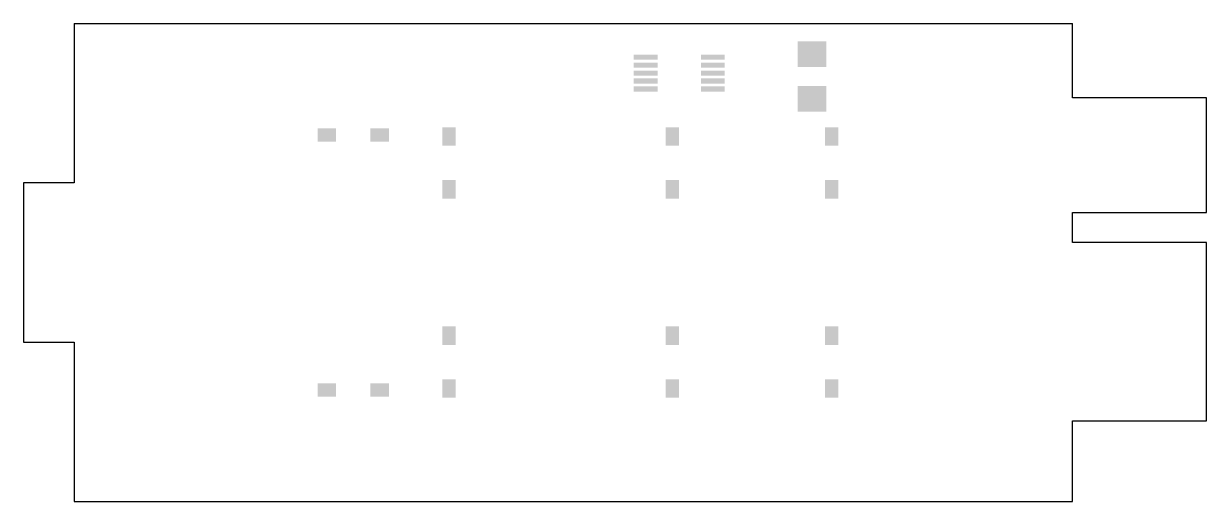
# Model space of a CAD drawing. Extents: x 0 to 74.2, y 0 to 30.
import ezdxf

# ---------------------------------------------------------------- set-up
doc = ezdxf.new("R2010")
doc.units = 0
doc.layers.add('20', color=30, linetype='CONTINUOUS')
doc.layers.add('31', color=253, linetype='CONTINUOUS')

# ---------------------------------------------------------------- blocks, each defined once
blk = doc.blocks.new('RECT')
blk.add_solid([(-0.5, -0.5), (0.5, -0.5), (-0.5, 0.5), (0.5, 0.5)])

msp = doc.modelspace()

# ---------------------------------------------------------------- linework, layer by layer
at = {"layer": '20'}
for p, q in [((3.175, 30), (65.775, 30)), ((3.175, 30), (3.175, 20)), ((65.775, 25.35), (65.775, 30)), ((74.175, 25.35), (65.775, 25.35)), ((74.175, 18.15), (74.175, 25.35)), ((3.175, 20), (0, 20)), ((0, 20), (0, 10)), ((65.775, 16.25), (65.775, 18.15)), ((65.775, 18.15), (74.175, 18.15)), ((74.175, 16.25), (65.775, 16.25)), ((74.175, 5.05), (74.175, 16.25)), ((0, 10), (3.175, 10)), ((3.175, 10), (3.175, 0)), ((65.775, 0), (65.775, 5.05)), ((65.775, 5.05), (74.175, 5.05)), ((3.175, 0), (65.775, 0))]:
    msp.add_line(p, q, dxfattribs=at)

# ---------------------------------------------------------------- block references
at = {"layer": '31'}
for p, xscale, yscale, rotation in [((49.45, 28.0808), 1.6, 1.8, 270), ((49.45, 25.2808), 1.6, 1.8, 270), ((26.675, 22.9057), 1.1587, 0.8391, 270), ((40.675, 22.9057), 1.1587, 0.8391, 90), ((50.675, 22.9057), 1.1587, 0.8391, 270), ((26.675, 19.5943), 1.1587, 0.8391, 270), ((40.675, 19.5943), 1.1587, 0.8391, 90), ((50.675, 19.5943), 1.1587, 0.8391, 270), ((26.675, 10.4057), 1.1587, 0.8391, 90), ((40.675, 10.4057), 1.1587, 0.8391, 270), ((50.675, 10.4057), 1.1587, 0.8391, 90), ((26.675, 7.0943), 1.1587, 0.8391, 90), ((40.675, 7.0943), 1.1587, 0.8391, 270), ((50.675, 7.0943), 1.1587, 0.8391, 90)]:
    msp.add_blockref('RECT', p, dxfattribs=dict(at, xscale=xscale, yscale=yscale, rotation=rotation))
for p, xscale, yscale in [((39.015, 27.8945), 1.5028, 0.3219), ((39.015, 27.3945), 1.5028, 0.3219), ((43.224, 27.8945), 1.5028, 0.3219), ((43.224, 27.3945), 1.5028, 0.3219), ((39.015, 26.8945), 1.5028, 0.3219), ((43.224, 26.8945), 1.5028, 0.3219), ((39.015, 26.3945), 1.5028, 0.3219), ((39.015, 25.8945), 1.5028, 0.3219), ((43.224, 26.3945), 1.5028, 0.3219), ((43.224, 25.8945), 1.5028, 0.3219), ((19.0193, 23), 1.1587, 0.8391), ((22.3307, 23), 1.1587, 0.8391), ((19.0193, 7), 1.1587, 0.8391), ((22.3307, 7), 1.1587, 0.8391)]:
    msp.add_blockref('RECT', p, dxfattribs=dict(at, xscale=xscale, yscale=yscale))

doc.saveas('drawing.dxf')
